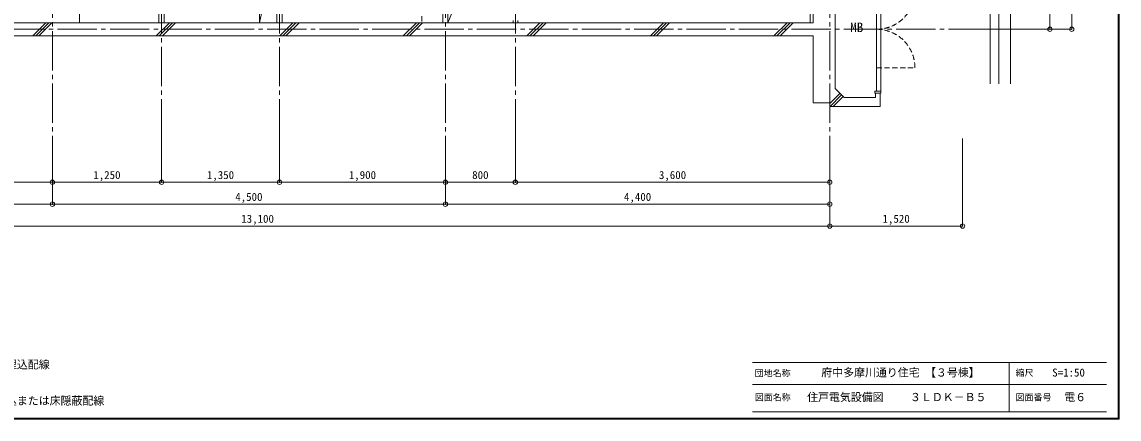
# Model space of a CAD drawing. Units: millimetres at full size, sheet at 1:50. Extents: x -9674 to 9699, y -6794 to 6791.
# Drawn here: x -2861 to 9699, y -6794 to -2254 of the extents above; entities that cross this region are included whole.
import ezdxf
from ezdxf.enums import TextEntityAlignment as Align

# ---------------------------------------------------------------- set-up
doc = ezdxf.new("R2010")
doc.units = ezdxf.units.MM
doc.header["$LTSCALE"] = 50
doc.header["$PDMODE"] = 32
doc.header["$PDSIZE"] = 50
for name, pattern in [('CHAIN1', [8, 5, -1, 1, -1]), ('CHAIN2', [12, 9, -1, 1, -1]), ('DASHED1', [1.8, 1.2, -0.6])]:
    doc.linetypes.add(name, pattern=pattern)
for name, color, linetype, lineweight in [('0-0_図面枠', 7, 'Continuous', 9), ('0-1_タイトル', 7, 'Continuous', 9), ('1-0_芯', 134, 'CHAIN2', 9), ('1-1_躯体', 134, 'Continuous', 9), ('1-2_間仕切', 134, 'Continuous', 9), ('1-3_建具', 134, 'Continuous', 9), ('1-4_仕上げ', 134, 'Continuous', 9), ('1-5_設備', 134, 'Continuous', 9), ('1-6_ﾊﾞﾙｺﾆｰ・階段', 134, 'Continuous', 9), ('1-7_その他', 134, 'DASHED1', 9), ('1-8_ハッチ', 134, 'Continuous', 9), ('1-B_寸法', 134, 'Continuous', 9), ('1-C_梁', 134, 'DASHED1', 9), ('2-E', 2, 'Continuous', 35)]:
    doc.layers.add(name, color=color, linetype=linetype, lineweight=lineweight)
doc.layers.add('1-A_文字', color=134, linetype='Continuous')
doc.styles.add('ＭＳ ゴシック', font='')
doc.styles.get('ＭＳ ゴシック').set_extended_font_data('MS Gothic')

msp = doc.modelspace()

# ---------------------------------------------------------------- linework, layer by layer
at = {"layer": '0-0_図面枠'}
for p, q in [((9690.11, -6785.11), (9690.11, 6782.61)), ((9691.87, -6786.88), (9691.87, 6784.38)), ((9693.64, 6786.14), (9693.64, -6788.64)), ((9695.4, -6790.4), (9695.4, 6787.9)), ((9697.16, -6792.16), (9697.16, 6789.66)), ((9688.35, -6783.35), (9688.35, 6780.85)), ((-9673.92, -6793.93), (9698.92, -6793.93)), ((-9672.16, -6792.16), (9697.16, -6792.16)), ((-9670.4, -6790.4), (9695.4, -6790.4)), ((9693.64, -6788.64), (-9668.64, -6788.64)), ((-9666.87, -6786.88), (9691.87, -6786.88)), ((-9665.11, -6785.11), (9690.11, -6785.11)), ((-9663.35, -6783.35), (9688.35, -6783.35))]:
    msp.add_line(p, q, dxfattribs=at)
msp.add_lwpolyline([(9698.92, -6793.93), (9698.92, 6791.43), (-9673.92, 6791.43)], dxfattribs=at)
at = {"layer": '0-1_タイトル'}
for p, q in [((5503.35, -6148.35), (9553.35, -6148.35)), ((8439.55, -6148.35), (8439.55, -6710.85)), ((5503.35, -6398.35), (9553.35, -6398.35)), ((5503.35, -6710.85), (9553.35, -6710.85))]:
    msp.add_line(p, q, dxfattribs=at)
at = {"layer": '1-0_芯'}
for p, q in [((-2512.5, 4842.91), (-2512.5, -3587.09)), ((1987.5, 4842.91), (1987.5, -3587.09)), ((6387.5, 4842.91), (6387.5, -3587.09)), ((-1262.5, -3587.09), (-1262.5, 132.91)), ((2787.5, -3587.09), (2787.5, 132.91)), ((87.5, -3587.09), (87.5, -897.09)), ((-8452.5, -2337.09), (8157.5, -2337.09))]:
    msp.add_line(p, q, dxfattribs=at)
at = {"layer": '1-1_躯体'}
for p, q in [((6197.5, -1497.09), (6197.5, -2262.09)), ((6447.5, -3013.02), (6447.5, -1661.15)), ((6197.5, -2262.09), (-6652.5, -2262.09)), ((6197.5, -2412.09), (-6652.5, -2412.09)), ((6197.5, -2412.09), (6197.5, -3177.09)), ((6447.5, -3013.02), (6553.57, -3119.09)), ((6553.57, -3119.09), (6912.5, -3119.09)), ((6912.5, -3069.09), (6912.5, -3119.09)), ((6912.5, -3069.09), (6962.5, -3069.09)), ((6962.5, -3069.09), (6962.5, -3219.09)), ((6197.5, -3177.09), (6387.5, -3177.09)), ((6387.5, -3177.09), (6387.5, -3219.09)), ((6387.5, -3219.09), (6962.5, -3219.09))]:
    msp.add_line(p, q, dxfattribs=at)
at = {"layer": '1-2_間仕切'}
for p, q in [((-1292.5, -2262.09), (-1292.5, 102.91)), ((2013.5, -497.09), (2013.5, -2262.09)), ((117.5, -2262.09), (117.5, -927.09)), ((1957.5, -927.09), (1957.5, -2262.09)), ((57.5, -2262.09), (57.5, -1377.09)), ((-1232.5, -2262.09), (-1232.5, -1617.09)), ((2761.5, -2262.09), (2761.5, -2237.09)), ((2817.5, -2237.09), (2817.5, -2262.09))]:
    msp.add_line(p, q, dxfattribs=at)
at = {"layer": '1-3_建具'}
for p, q in [((6922.5, -1630.09), (6922.5, -3044.09)), ((6972.5, -3044.09), (6972.5, -1630.09)), ((6902.5, -3044.09), (6902.5, -3069.09)), ((6972.5, -3044.09), (6902.5, -3044.09))]:
    msp.add_line(p, q, dxfattribs=at)
at = {"layer": '1-3_建具', "linetype": 'DASHED1'}
msp.add_line((6922.5, -2777.09), (7362.5, -2777.09), dxfattribs=at)
at = {"layer": '1-3_建具'}
msp.add_lwpolyline([(6902.5, -3069.09), (6972.5, -3069.09), (6972.5, -3044.09)], dxfattribs=at)
at = {"layer": '1-3_建具', "linetype": 'DASHED1'}
for centre, start, end in [((6922.5, -1897.09), 270, 0), ((6922.5, -2777.09), 0, 90)]:
    msp.add_arc(centre, 440, start, end, dxfattribs=at)
at = {"layer": '1-4_仕上げ'}
msp.add_line((-142.5, -2262.09), (-142.5, -1387.09), dxfattribs=at)
at = {"layer": '1-5_設備'}
msp.add_line((-2202.5, -2262.09), (-2202.5, -1592.09), dxfattribs=at)
at = {"layer": '1-6_ﾊﾞﾙｺﾆｰ・階段'}
for p, q in [((8222.5, -2959.72), (8222.5, -1245.08)), ((8322.5, -2959.72), (8322.5, -1214.02)), ((8457.5, -2959.72), (8457.5, -1172.09))]:
    msp.add_line(p, q, dxfattribs=at)
at = {"layer": '1-7_その他', "linetype": 'CHAIN1'}
for p, q in [((2013.5, -2262.09), (2761.5, -497.09)), ((57.5, -1377.09), (-142.5, -2262.09))]:
    msp.add_line(p, q, dxfattribs=at)
at = {"layer": '1-8_ハッチ'}
for p, q in [((6162.5, -1462.09), (6162.5, -2262.09)), ((-2737.67, -2412.09), (-2587.67, -2262.09)), ((-2702.32, -2412.09), (-2552.32, -2262.09)), ((-2666.96, -2412.09), (-2516.96, -2262.09)), ((-1323.46, -2412.09), (-1173.46, -2262.09)), ((-1288.1, -2412.09), (-1138.1, -2262.09)), ((-1252.75, -2412.09), (-1102.75, -2262.09)), ((90.76, -2412.09), (240.76, -2262.09)), ((126.11, -2412.09), (276.11, -2262.09)), ((161.47, -2412.09), (311.47, -2262.09)), ((1504.97, -2412.09), (1654.97, -2262.09)), ((1540.33, -2412.09), (1690.33, -2262.09)), ((1575.68, -2412.09), (1725.68, -2262.09)), ((2919.18, -2412.09), (3069.18, -2262.09)), ((2954.54, -2412.09), (3104.54, -2262.09)), ((2989.89, -2412.09), (3139.89, -2262.09)), ((4333.4, -2412.09), (4483.4, -2262.09)), ((4368.75, -2412.09), (4518.75, -2262.09)), ((4404.11, -2412.09), (4554.11, -2262.09)), ((5747.61, -2412.09), (5897.61, -2262.09)), ((5782.97, -2412.09), (5932.97, -2262.09)), ((5818.32, -2412.09), (5968.32, -2262.09)), ((6387.5, -3186.41), (6504.19, -3069.72)), ((6390.18, -3219.09), (6521.87, -3087.39)), ((6425.53, -3219.09), (6539.55, -3105.07))]:
    msp.add_line(p, q, dxfattribs=at)
at = {"layer": '1-B_寸法'}
for p, q in [((9157.5, 3842.91), (9157.5, -2337.09)), ((8907.5, 132.91), (8907.5, -2337.09)), ((8157.5, -2337.09), (9157.5, -2337.09)), ((-2512.5, -3587.09), (-2512.5, -4337.09)), ((-1262.5, -3587.09), (-1262.5, -4087.09)), ((87.5, -3587.09), (87.5, -4087.09)), ((1987.5, -3587.09), (1987.5, -4337.09)), ((2787.5, -3587.09), (2787.5, -4087.09)), ((6387.5, -3587.09), (6387.5, -4587.09)), ((7907.5, -3587.09), (7907.5, -4587.09)), ((-3952.5, -4087.09), (-2512.5, -4087.09)), ((-2512.5, -4087.09), (-1262.5, -4087.09)), ((-1262.5, -4087.09), (87.5, -4087.09)), ((87.5, -4087.09), (1987.5, -4087.09)), ((1987.5, -4087.09), (2787.5, -4087.09)), ((2787.5, -4087.09), (6387.5, -4087.09)), ((-6712.5, -4337.09), (-2512.5, -4337.09)), ((-2512.5, -4337.09), (1987.5, -4337.09)), ((1987.5, -4337.09), (6387.5, -4337.09)), ((-6712.5, -4587.09), (6387.5, -4587.09)), ((6387.5, -4587.09), (7907.5, -4587.09))]:
    msp.add_line(p, q, dxfattribs=at)
for p in [(8907.5, -2337.09), (9157.5, -2337.09), (-2512.5, -4087.09), (-1262.5, -4087.09), (87.5, -4087.09), (1987.5, -4087.09), (2787.5, -4087.09), (6387.5, -4087.09), (-2512.5, -4337.09), (1987.5, -4337.09), (6387.5, -4337.09), (6387.5, -4587.09), (7907.5, -4587.09)]:
    msp.add_point(p, dxfattribs=at)
at = {"layer": '1-C_梁'}
msp.add_line((1717.5, -927.09), (1717.5, -2262.09), dxfattribs=at)

# ---------------------------------------------------------------- texts
at = {"layer": '0-1_タイトル', "style": 'ＭＳ ゴシック'}
for s, height, p in [('団地名称', 73.31, (5528.35, -6328.57)), ('府中多摩川通り住宅 【３号棟】', 91.64, (6290.2, -6335.85)), ('縮尺', 73.31, (8514.55, -6323.35)), ('S=1:50', 91.64, (8933.95, -6335.85)), ('図面名称', 73.31, (5528.35, -6604.6)), ('住戸電気設備図', 91.64, (6128.35, -6617.1)), ('３ＬＤＫ－Ｂ５', 91.64, (7305.86, -6617.1)), ('図面番号', 73.31, (8514.55, -6604.6)), ('電６', 91.64, (9071.45, -6617.1))]:
    msp.add_text(s, height=height, dxfattribs=at).set_placement(p, align=Align.BOTTOM_LEFT)
at = {"layer": '1-A_文字', "style": 'ＭＳ ゴシック'}
msp.add_text('MB', height=110, dxfattribs=at).set_placement((6621.33, -2402.95), align=Align.BOTTOM_LEFT)
at = {"layer": '1-B_寸法', "style": 'ＭＳ ゴシック'}
for s, p in [('1,250', (-2043.75, -4077.09)), ('1,350', (-743.75, -4077.09)), ('1,900', (881.25, -4077.09)), ('800', (2293.75, -4077.09)), ('3,600', (4431.25, -4077.09)), ('4,500', (-418.75, -4327.09)), ('4,400', (4031.25, -4327.09)), ('13,100', (-350, -4577.09)), ('1,520', (6991.25, -4577.09))]:
    msp.add_text(s, height=91.64, dxfattribs=at).set_placement(p, align=Align.BOTTOM_LEFT)
at = {"layer": '2-E', "color": 7, "style": 'ＭＳ ゴシック'}
for s, p in [('天井スラブ埋込配線', (-3668.17, -6244.22)), ('床スラブ埋込または床隠蔽配線', (-3668.17, -6658.03))]:
    msp.add_text(s, height=91.64, dxfattribs=at).set_placement(p, align=Align.BOTTOM_LEFT)

doc.saveas('drawing.dxf')
